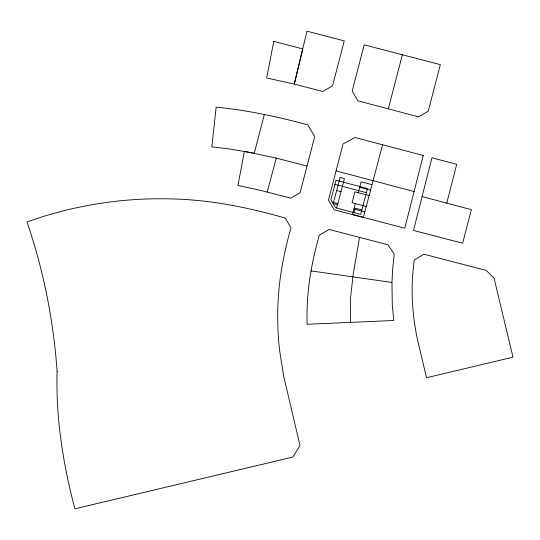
<?xml version="1.0" encoding="UTF-8"?>
<svg xmlns="http://www.w3.org/2000/svg" width="540" height="540" viewBox="0 0 540 540"><rect width="100%" height="100%" fill="white"/><g stroke="black" fill="none" stroke-linecap="round" stroke-linejoin="round"><path stroke-width="0.81" d="M391.959 282.44L392.276 304.519L393.741 320.504L307.118 324.27C306.119 294.131 310.979 264.067 319.343 235.17L329.09 229.46L387.97 244.775L394.261 254.138L392.681 268.475L391.959 282.44L311 270.911M359.512 237.377L353.106 274.928L350.514 298.289L350.42 322.38M422.091 196.601L413.525 230.452L462.638 243.216L471.366 209.642L422.091 196.601L431.946 157.795L456.705 164.322L446.762 203.128M264.364 114.494L254.279 153.212L229.675 149.02L211.835 146.833L216.169 107.136C247.226 110.16 277.803 116.768 307.888 124.909L314.699 136.593L300.105 192.699L290.817 198.18L260.82 190.424L237.931 185.463L244.404 151.342L276.244 158.085L267.226 192.071M388.307 108.85L402.381 54.776L440.336 64.651L428.247 111.179L418.554 116.856L357.865 100.805L352.181 91.058L364.203 44.847L402.381 54.776M336.575 207.995L337.75 203.54L332.255 202.082M355.347 203.614L352.465 214.515L363.366 217.397L382.583 144.781M358.229 192.713L361.112 181.811L372.013 184.694M354.017 212.605L355.192 208.15L361.847 209.912M275.798 157.97L307.031 166.07M336.076 170.897L414.086 191.531M359.674 187.265L370.575 190.148M334.962 184.376L366.404 192.692M369.131 195.595L354.962 191.849L352.08 202.75L366.248 206.496M336.656 190.505L341.017 191.66M353.902 209.068L364.804 211.95M57.105 371.291C55.708 417.744 63.038 464.009 74.878 508.815L292.916 457.036L299.997 445.514L283.757 376.529L279.518 349.799A300.01 300.01 0 0 1 277.938 304.79C278.87 278.674 283.885 252.896 290.972 227.792L285.269 218.072C248.771 207.63 211.262 199.922 173.205 198.97A405.23 405.23 0 0 0 146.165 199.017C116.863 200.084 87.689 204.417 59.339 211.896A378.749 378.749 0 0 0 39.852 217.579L27 221.933L30.024 231.019A586.096 586.096 0 0 1 41.729 272.356C49.64 304.823 54.736 337.959 57.105 371.291M412.486 276.419L412.189 284.533A224.593 224.593 0 0 0 412.938 308.867L413.728 316.94A240.469 240.469 0 0 0 417.785 340.963L426.492 377.723L513 357.176L494.033 278.107L486.277 270.439L423.873 254.205L414.173 260.091L412.486 276.419M273.767 41.377L266.639 77.976L294.287 84.071L322.839 91.53L332.559 85.853L344.264 40.878L306.983 31.185L294.287 84.071L302.724 48.91L273.767 41.377M423.245 155.493L404.771 228.177L334.186 209.817L328.475 200.097L343.089 143.897L355.043 137.518L423.245 155.493M336.056 180.238L330.899 199.766L335.57 207.731L360.666 214.367L367.497 188.554L336.056 180.238M340.112 177.424L333.194 203.587L337.554 204.741L344.473 178.578L340.112 177.424"/></g></svg>
